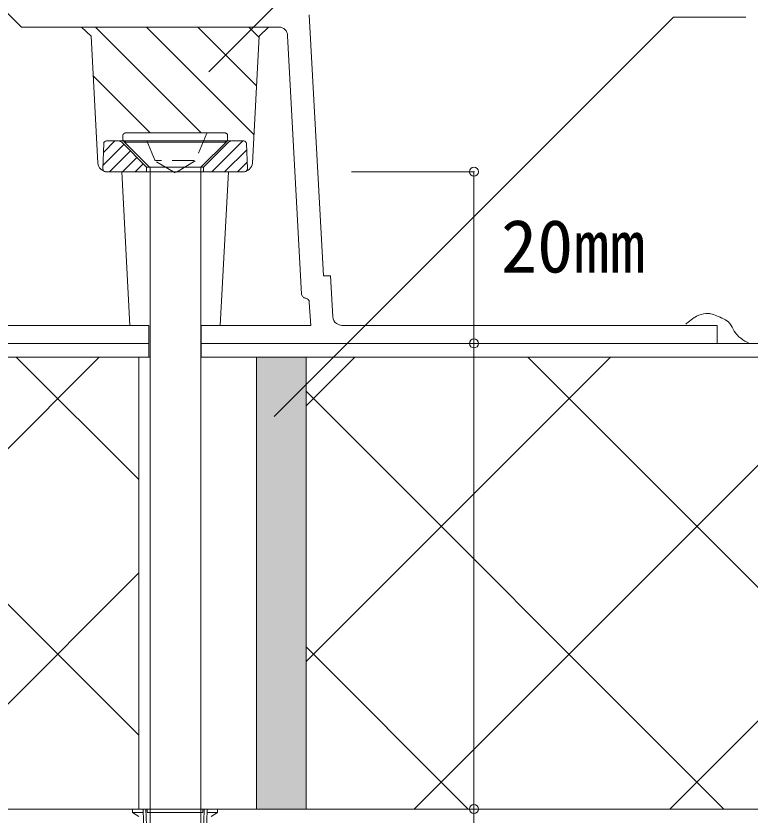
# Model space of a CAD drawing. Units: millimetres, scale not verified. Extents: x -270 to 270, y -189 to 184.
# Drawn here: x 9.5 to 90.7, y -31.9 to 56.5 of the extents above; entities that cross this region are included whole.
import ezdxf
from ezdxf.enums import TextEntityAlignment as Align

# ---------------------------------------------------------------- set-up
doc = ezdxf.new("R2010")
doc.units = ezdxf.units.MM
doc.header["$LTSCALE"] = 2
doc.header["$PDMODE"] = 32
doc.header["$PDSIZE"] = 1
doc.linetypes.add('DASHED1', pattern=[1.8, 1.2, -0.6])
for name, color, linetype, lineweight in [('1-2_ハッチング', 8, 'Continuous', 18), ('1-3_断熱材', 7, 'Continuous', 9), ('1-4_リベットルーフ', 3, 'Continuous', 9), ('1-6_アンカー類', 4, 'Continuous', 9), ('1-7_設備', 7, 'Continuous', 9), ('1-A_元図・躯体', 7, 'Continuous', 9), ('1-B_その他', 7, 'Continuous', 9), ('1-C_アンカー類2', 5, 'Continuous', 9), ('E-1', 7, 'Continuous', 9), ('E-2', 7, 'Continuous', 9)]:
    doc.layers.add(name, color=color, linetype=linetype, lineweight=lineweight)
doc.styles.add('ＭＳ ゴシック', font='')
doc.styles.get('ＭＳ ゴシック').set_extended_font_data('MS Gothic')

msp = doc.modelspace()

# ---------------------------------------------------------------- linework, layer by layer
at = {"layer": '1-2_ハッチング'}
for p, q in [((18.313, 55.226), (30.026, 43.513)), ((23.97, 55.226), (35.843, 43.353)), ((29.627, 55.226), (36.13, 48.723)), ((35.284, 55.226), (36.416, 54.093)), ((18.058, 49.824), (24.369, 43.513))]:
    msp.add_line(p, q, dxfattribs=at)
at = {"layer": '1-2_ハッチング', "color": 3, "lineweight": 9}
for points in [[(83.617, 22.349), (83.709, 22.431), (83.868, 22.572), (84.029, 22.71), (84.195, 22.844), (84.366, 22.97), (84.544, 23.089), (84.652, 23.153), (84.791, 23.229), (85.043, 23.343), (85.304, 23.435), (85.57, 23.5), (85.84, 23.536), (86.107, 23.54), (86.26, 23.527), (86.36, 23.511), (86.531, 23.472), (86.699, 23.422), (86.865, 23.362), (87.032, 23.295), (87.198, 23.224), (87.295, 23.182), (87.411, 23.132), (87.61, 23.043), (87.805, 22.95), (87.993, 22.848), (88.169, 22.734), (88.33, 22.604), (88.415, 22.521), (88.503, 22.42), (88.638, 22.229), (88.759, 22.024), (88.873, 21.812), (88.988, 21.601), (89.112, 21.397), (89.191, 21.286), (89.29, 21.164), (89.48, 20.973), (89.69, 20.802), (89.916, 20.645)], [(89.916, 20.645), (90.154, 20.499), (90.398, 20.359), (90.542, 20.28)]]:
    msp.add_lwpolyline(points, dxfattribs=at)
at = {"layer": '1-3_断熱材'}
for p, q in [((-28.877, -28.877), (18.726, 18.726)), ((-28.877, 18.726), (23.123, 18.726)), ((-18.726, 18.726), (23.123, -23.123)), ((9.558, 18.726), (23.123, 5.161)), ((23.123, 18.726), (23.123, -31.274)), ((41.623, 18.726), (211.629, 18.726)), ((41.623, 13.339), (47.01, 18.726)), ((41.623, -14.945), (75.295, 18.726)), ((41.623, 18.726), (41.623, -31.274)), ((53.579, -31.274), (103.579, 18.726)), ((66.127, 18.726), (116.127, -31.274)), ((81.863, -31.274), (131.863, 18.726)), ((41.623, 14.945), (87.843, -31.274)), ((-2.99, -31.274), (23.123, -5.161)), ((41.623, -13.339), (59.558, -31.274)), ((-28.877, -31.274), (23.123, -31.274)), ((41.623, -31.274), (211.629, -31.274))]:
    msp.add_line(p, q, dxfattribs=at)
at = {"layer": '1-4_リベットルーフ'}
for p, q in [((-29.977, 20.226), (24.223, 20.226)), ((24.223, 20.226), (24.223, 18.726)), ((30.023, 20.226), (211.629, 20.226)), ((30.023, 20.226), (30.023, 18.726)), ((-29.977, 18.726), (24.223, 18.726)), ((30.023, 18.726), (211.629, 18.726))]:
    msp.add_line(p, q, dxfattribs=at)
at = {"layer": '1-6_アンカー類'}
for p, q in [((21.461, 42.563), (24.298, 39.726)), ((32.836, 42.576), (29.986, 39.726)), ((29.986, 39.726), (24.298, 39.726)), ((24.373, -67.387), (24.373, 39.726))]:
    msp.add_line(p, q, dxfattribs=at)
at = {"layer": '1-6_アンカー類', "linetype": 'DASHED1'}
msp.add_line((29.211, 40.451), (24.986, 40.451), dxfattribs=at)
at = {"layer": '1-6_アンカー類', "color": 7}
for p, q in [((22.423, -31.274), (31.823, -31.274)), ((22.423, -31.674), (22.423, -31.274)), ((22.423, -31.674), (23.585, -31.674)), ((23.123, -32.105), (22.423, -31.674)), ((24.023, -47.274), (23.574, -31.274)), ((23.892, -31.274), (24.435, -45.164)), ((24.043, -31.674), (24.043, -31.274)), ((24.043, -31.674), (30.204, -31.674)), ((30.355, -31.274), (29.812, -45.164)), ((30.204, -31.674), (30.204, -31.274)), ((30.223, -47.274), (30.673, -31.274)), ((31.823, -31.674), (30.662, -31.674)), ((31.123, -32.105), (31.823, -31.674)), ((31.823, -31.674), (31.823, -31.274))]:
    msp.add_line(p, q, dxfattribs=at)
at = {"layer": '1-6_アンカー類'}
for points in [[(21.427, 42.607), (21.417, 42.618), (21.407, 42.63), (21.398, 42.642), (21.39, 42.654), (21.382, 42.667), (21.376, 42.681), (21.369, 42.694), (21.364, 42.709), (21.359, 42.723), (21.355, 42.738), (21.352, 42.753), (21.35, 42.769), (21.349, 42.785), (21.348, 42.801), (21.348, 43.213), (21.349, 43.23), (21.35, 43.246), (21.352, 43.261), (21.355, 43.277), (21.358, 43.292), (21.363, 43.307), (21.368, 43.322), (21.373, 43.336), (21.38, 43.35), (21.387, 43.363), (21.395, 43.377), (21.403, 43.389), (21.412, 43.402), (21.421, 43.413), (21.431, 43.424), (21.442, 43.435), (21.453, 43.445), (21.465, 43.455), (21.477, 43.464), (21.489, 43.472), (21.502, 43.479), (21.516, 43.486), (21.529, 43.492), (21.544, 43.498)], [(21.544, 43.498), (21.558, 43.503), (21.573, 43.506), (21.588, 43.509), (21.604, 43.512), (21.62, 43.513), (21.636, 43.513), (32.636, 43.513)], [(32.636, 43.513), (32.652, 43.513), (32.668, 43.512), (32.684, 43.51), (32.699, 43.508), (32.715, 43.504), (32.73, 43.5), (32.744, 43.496), (32.758, 43.491), (32.772, 43.485), (32.786, 43.478), (32.799, 43.471), (32.812, 43.463), (32.824, 43.455), (32.836, 43.446), (32.847, 43.437), (32.858, 43.427), (32.868, 43.416), (32.877, 43.405), (32.886, 43.394), (32.894, 43.382), (32.902, 43.37), (32.909, 43.357), (32.915, 43.343), (32.92, 43.329), (32.925, 43.315), (32.929, 43.301), (32.932, 43.286), (32.934, 43.27), (32.935, 43.255), (32.936, 43.238), (32.936, 42.813), (32.936, 42.797), (32.934, 42.781), (32.933, 42.766), (32.93, 42.75), (32.927, 42.735), (32.923, 42.72), (32.918, 42.705), (32.913, 42.691)], [(32.913, 42.691), (32.907, 42.677), (32.901, 42.663), (32.894, 42.65), (32.886, 42.638), (32.878, 42.625), (32.869, 42.614), (32.859, 42.603), (32.849, 42.592), (32.839, 42.582), (32.828, 42.572), (32.816, 42.563), (32.804, 42.555), (32.792, 42.548), (32.779, 42.541), (32.766, 42.535), (32.752, 42.529), (32.738, 42.524), (32.723, 42.521), (32.708, 42.518), (32.693, 42.515), (32.677, 42.514), (32.661, 42.513), (21.648, 42.513), (21.632, 42.514), (21.616, 42.515), (21.601, 42.517), (21.585, 42.52), (21.57, 42.524), (21.555, 42.528), (21.54, 42.533), (21.526, 42.538), (21.512, 42.545), (21.498, 42.552), (21.485, 42.56), (21.473, 42.568), (21.46, 42.577), (21.449, 42.586), (21.437, 42.596), (21.427, 42.607)], [(29.973, 39.726), (29.973, -67.574), (29.833, -68.06)]]:
    msp.add_lwpolyline(points, dxfattribs=at)
at = {"layer": '1-6_アンカー類', "linetype": 'DASHED1'}
msp.add_lwpolyline([(30.648, 43.488), (29.336, 40.413), (27.123, 39.088), (24.923, 40.413), (23.648, 43.488)], dxfattribs=at)
at = {"layer": '1-7_設備'}
for p, q in [((10.123, 55.226), (7.123, 58.226)), ((43.523, 27.726), (41.973, 56.576)), ((10.123, 55.226), (38.623, 55.226)), ((16.773, 55.226), (17.823, 54.226)), ((37.473, 55.226), (36.423, 54.226)), ((17.823, 54.226), (18.573, 40.176)), ((36.423, 54.226), (35.673, 40.176)), ((39.573, 54.276), (41.123, 25.676)), ((19.573, 39.226), (34.673, 39.226)), ((21.223, 39.226), (22.123, 22.226)), ((33.023, 39.226), (32.123, 22.226)), ((44.323, 27.726), (43.523, 27.726)), ((44.573, 23.176), (44.323, 27.726)), ((42.123, 22.226), (41.973, 24.776)), ((-29.977, 22.226), (24.223, 22.226)), ((24.223, 22.226), (24.223, 20.226)), ((30.023, 22.226), (42.123, 22.226)), ((30.023, 22.226), (30.023, 20.226)), ((87.073, 22.226), (45.573, 22.226)), ((87.073, 20.226), (87.073, 22.226)), ((-29.977, 20.226), (24.223, 20.226)), ((30.023, 20.226), (87.073, 20.226))]:
    msp.add_line(p, q, dxfattribs=at)
for centre, radius, start, end in [((38.588, 54.241), 0.985, 1.93336, 88.06663), ((19.653, 40.311), 1.09, 187.17181, 265.76582), ((34.638, 40.266), 1.04, 271.91766, 355.14475), ((41.533, 25.696), 0.41, 182.47737, 232.91447), ((41.698, 25.851), 0.635, 229.60495, 258.62468), ((41.503, 24.761), 0.47, 1.97984, 81.28723), ((45.538, 23.216), 0.965, 182.27697, 233.93561), ((45.678, 23.506), 1.28, 236.53011, 265.38549)]:
    msp.add_arc(centre, radius, start, end, dxfattribs=at)
at = {"layer": '1-A_元図・躯体'}
msp.add_line((-209.202, -31.274), (211.629, -31.274), dxfattribs=at)
at = {"layer": '1-B_その他'}
for p, q in [((24.373, 18.726), (23.123, 18.726)), ((36.123, 18.726), (29.973, 18.726)), ((36.123, 18.726), (36.123, -31.274)), ((36.123, 18.726), (41.623, 18.726)), ((36.123, 18.726), (41.623, 18.726)), ((41.623, 18.726), (41.623, -31.274)), ((36.123, -31.274), (41.623, -31.274))]:
    msp.add_line(p, q, dxfattribs=at)
msp.add_lwpolyline([(36.123, 18.726), (36.123, -31.274), (41.623, -31.274)], dxfattribs=at)
at = {"layer": '1-B_その他', "color": 9}
msp.add_solid([(36.123, 18.726), (36.123, -31.274), (41.623, 18.726), (41.623, -31.274)], dxfattribs=at)
at = {"layer": '1-C_アンカー類2'}
for p, q in [((19.195, 41.371), (20.45, 42.626)), ((20.866, 42.626), (19.528, 42.626)), ((33.298, 42.626), (20.949, 42.626)), ((21.22, 42.48), (23.973, 39.726)), ((33.027, 42.48), (30.273, 39.726)), ((31.192, 39.226), (34.588, 42.622)), ((33.381, 42.626), (34.718, 42.626)), ((19.229, 42.336), (19.131, 39.536)), ((19.144, 39.906), (21.469, 42.231)), ((32.606, 39.226), (35.042, 41.662)), ((35.018, 42.336), (35.116, 39.536)), ((19.878, 39.226), (22.176, 41.524)), ((21.293, 39.226), (22.883, 40.816)), ((22.707, 39.226), (23.59, 40.109)), ((34.02, 39.226), (35.09, 40.295)), ((19.431, 39.226), (34.816, 39.226)), ((23.973, 39.726), (30.273, 39.726)), ((23.973, 39.726), (23.973, 39.226)), ((30.273, 39.726), (30.273, 39.226))]:
    msp.add_line(p, q, dxfattribs=at)
for centre, radius, start, end in [((19.528, 42.326), 0.3, 90, 178), ((20.866, 42.126), 0.5, 45, 90), ((33.381, 42.126), 0.5, 90, 135), ((34.718, 42.326), 0.3, 2, 90), ((19.431, 39.526), 0.3, 178, 270), ((34.816, 39.526), 0.3, 270, 2)]:
    msp.add_arc(centre, radius, start, end, dxfattribs=at)
at = {"layer": 'E-1'}
for p, q in [((38.075, 12.155), (82.257, 56.337)), ((82.257, 56.337), (90.257, 56.337))]:
    msp.add_line(p, q, dxfattribs=at)
msp.add_lwpolyline([(30.865, 50.274), (59.501, 78.911), (68.265, 78.911)], dxfattribs=at)
at = {"layer": 'E-2'}
for p, q in [((46.643, 39.226), (60.179, 39.226)), ((60.179, 39.226), (60.179, -106.353))]:
    msp.add_line(p, q, dxfattribs=at)
for p in [(60.179, 39.226), (60.179, 20.226), (60.179, -31.274)]:
    msp.add_point(p, dxfattribs=at)

# ---------------------------------------------------------------- texts
at = {"layer": 'E-2', "style": 'ＭＳ ゴシック'}
msp.add_text('20㎜', height=5.865, dxfattribs=at).set_placement((63.185, 26.313), align=Align.BOTTOM_LEFT)

doc.saveas('drawing.dxf')
